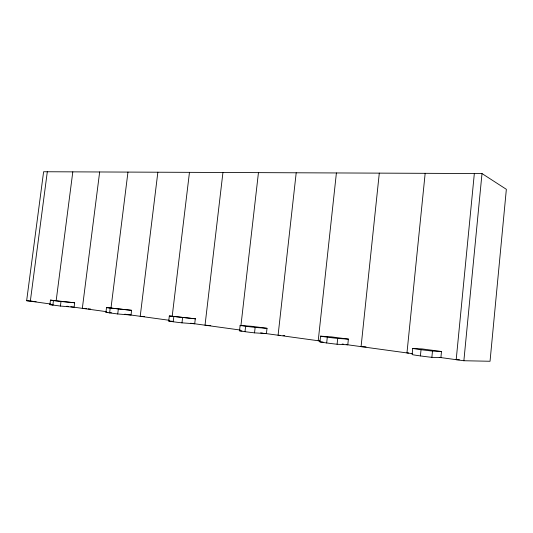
<?xml version="1.0" encoding="UTF-8"?>
<svg xmlns="http://www.w3.org/2000/svg" width="533" height="533" viewBox="0 0 533 533"><rect width="100%" height="100%" fill="white"/><g stroke="black" fill="none" stroke-linecap="round" stroke-linejoin="round"><path stroke-width="0.8" d="M474.337 173.531L456.195 359.688L459.426 359.762M439.279 357.363L463.87 360.741L481.999 173.558L43.606 171.739L26.65 300.705L50.755 304.017M431.87 357.337L432.496 351.087L441.497 351.5L440.898 357.59L431.87 357.337A15.304 0.533 7.1 0 1 412.122 354.612L412.742 348.449L422.123 348.928L441.497 351.5M425.167 173.325L406.965 352.926L408.618 352.993M420.404 355.917L421.03 349.688M379.296 173.132L361.081 346.63L366.058 346.87M348.389 339.128L347.783 344.804L337.083 344.251A13.965 0.473 6.9 0 1 319.947 341.886L320.566 336.156L331.513 336.889L348.389 339.128L337.709 338.442A13.958 0.373 6.8 0 1 320.566 336.156M336.403 172.959L318.221 340.74L319.867 340.834M326.676 342.966L327.302 337.169M337.083 344.251L337.709 338.442M296.201 172.785L278.086 335.23L280.571 335.39M254.527 332.858L255.147 327.422L267.013 328.321L266.42 333.631L254.527 332.858A12.965 0.42 6.7 0 1 239.517 330.786L240.13 325.423L252.189 326.349L267.013 328.321M240.896 325.943L258.452 172.632M245.007 331.686L245.626 326.269L240.13 325.423M195.298 318.794L194.705 323.784L181.98 322.845A12.206 0.366 6.5 0 1 168.721 321.013L169.327 315.976L195.298 318.794L169.327 315.976M222.941 172.485L205.025 325.197L210.768 325.616M172.172 316.502L189.462 172.346M173.218 321.765L173.825 316.682M181.98 322.845L182.586 317.741M131.604 310.326L131.025 315.036L117.726 313.977L105.934 312.345L106.527 307.594L131.604 310.326L106.527 307.594M157.855 172.212L140.212 316.302L144.363 316.629M109.611 312.978L110.204 308.187M110.991 308.094L127.967 172.086M117.726 313.977L118.319 309.167M99.658 171.972L82.335 308.354L86.466 308.7M60.416 306.062L61.002 301.518L74.667 302.764L74.094 307.221L60.416 306.062L49.929 304.649L50.435 300.112L74.667 302.764M52.867 305.142L53.453 300.605L50.435 300.112M56.185 300.565L72.808 171.859M47.31 171.753L30.328 301.212L36.137 301.718M463.87 360.741L490.04 361.261L506.35 189.315L481.999 173.558M319.947 341.886L323.078 342.059M283.05 335.543L284.709 335.65M239.517 330.786L241.935 330.946M168.721 321.013L172.739 321.319M105.934 312.345L107.506 312.471M109.078 312.604L111.444 312.791M88.118 308.84L90.597 309.047M49.855 304.609L53.087 304.883M26.65 300.705L32.36 301.212M61.002 301.518L53.453 300.605M255.147 327.422L245.626 326.269M66.825 306.222L68.444 306.448M70.862 306.775L106.46 311.665M124.782 314.184L169.254 320.286M190.601 323.218L240.43 330.06M260.657 332.839L263.122 333.178M264.774 333.405L319.807 340.96M342.159 344.032L343.765 344.251M346.177 344.585L412.622 353.705M432.496 351.087A15.297 0.42 7 0 1 412.742 348.449"/></g></svg>
